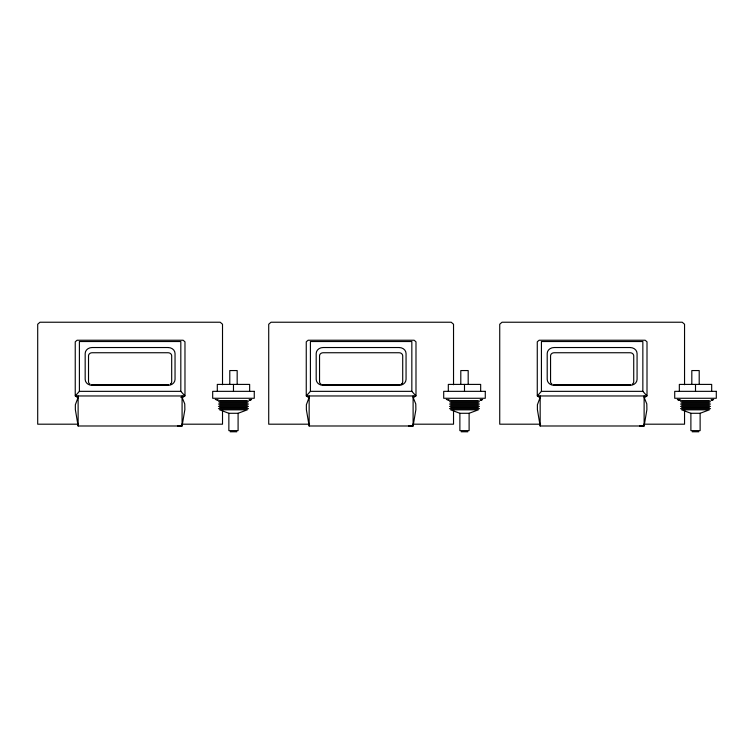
<?xml version="1.0" encoding="UTF-8"?>
<svg xmlns="http://www.w3.org/2000/svg" width="754" height="754" viewBox="0 0 754 754"><rect width="100%" height="100%" fill="white"/><g stroke="black" fill="none" stroke-linecap="round" stroke-linejoin="round"><path stroke-width="1.13" d="M78.124 397.367L75.353 404.766L75.353 409.62L78.124 425.991L182.082 425.991L184.862 409.62L184.758 403.937L182.082 397.367M309.149 397.367L306.369 404.766L306.369 409.62L309.149 425.991L413.107 425.991L415.878 409.62L415.774 403.937L413.107 397.367M540.166 397.367L537.395 404.766L537.395 409.62L540.166 425.991L644.123 425.991L646.894 409.62L646.8 403.937L644.123 397.367M79.396 391.345L75.24 395.963L184.975 395.963L180.819 391.345L180.819 341.524L79.396 341.524L79.396 391.345L180.819 391.345M310.412 391.345L306.256 395.963L415.991 395.963L411.835 391.345L411.835 341.524L310.412 341.524L310.412 391.345L411.835 391.345M541.429 391.345L537.272 395.963L647.007 395.963L642.851 391.345L642.851 341.524L541.429 341.524L541.429 391.345L642.851 391.345M414.144 397.254L415.991 395.652L415.991 341.835L414.144 340.233L308.103 340.233L306.256 341.835L306.256 395.652L308.103 397.254M645.16 397.254L647.007 395.652L647.007 341.835L645.16 340.233L539.119 340.233L537.272 341.835L537.272 395.652L539.119 397.254M248.961 400.186L251.638 399.432M479.978 400.186L482.654 399.432M710.994 400.186L713.67 399.432M250.479 400.091L251.091 399.837M481.495 400.091L482.117 399.837M712.511 400.091L713.133 399.837M238.094 413.286L247.331 409.827L219.612 409.827L228.858 413.286L238.094 413.286L238.094 430.619L228.858 430.619L228.858 413.286M469.111 413.286L478.356 409.827L450.628 409.827L459.874 413.286L469.111 413.286L469.111 430.619L459.874 430.619L459.874 413.286M700.127 413.286L709.373 409.827L681.644 409.827L690.89 413.286L700.127 413.286L700.127 430.619L690.89 430.619L690.89 413.286M215.276 399.432L217.765 400.091M446.293 399.432L448.781 400.091M177.463 425.991L178.161 425.991M408.479 425.991L409.177 425.991M180.79 397.254L183.128 397.254L184.975 395.652L184.975 341.835L183.128 340.233L77.087 340.233L75.24 341.835L75.24 395.652L77.087 397.254M217.095 400.186L218.783 400.186M448.112 400.186L449.799 400.186M680.815 400.186L677.309 399.432M219.612 400.581L247.331 400.581M450.628 400.581L478.356 400.581M681.644 400.581L709.373 400.581M218.443 401.741L248.5 401.741M449.469 401.741L479.516 401.741M680.485 401.741L710.532 401.741M219.612 402.89L247.331 402.89M450.628 402.89L478.356 402.89M681.644 402.89L709.373 402.89M218.443 404.05L248.5 404.05M449.469 404.05L479.516 404.05M680.485 404.05L710.532 404.05M219.612 405.2L247.331 405.2M450.628 405.2L478.356 405.2M681.644 405.2L709.373 405.2M218.443 406.359L248.5 406.359M449.469 406.359L479.516 406.359M680.485 406.359L710.532 406.359M219.612 407.518L247.331 407.518M450.628 407.518L478.356 407.518M681.644 407.518L709.373 407.518M218.443 408.668L248.5 408.668M449.469 408.668L479.516 408.668M680.485 408.668L710.532 408.668M78.548 424.191L37.7 424.191L37.7 324.229L40.009 322.231L220.206 322.231L222.515 324.229L222.515 384.728M181.667 424.191L222.515 424.191L222.515 410.28M309.564 424.191L268.716 424.191L268.716 324.229L271.025 322.231L451.222 322.231L453.531 324.229L453.531 384.728M412.683 424.191L453.531 424.191L453.531 410.28M540.58 424.191L499.732 424.191L499.732 324.229L502.041 322.231L682.238 322.231L684.547 324.229L684.547 384.728M643.699 424.191L684.547 424.191L684.547 410.28M230.102 431.769L236.85 431.769M461.118 431.769L467.866 431.769M692.134 431.769L698.883 431.769M640.655 425.991L644.123 425.991L644.123 395.963M409.639 425.991L413.107 425.991L413.107 395.963M178.623 425.991L182.082 425.991L182.082 395.963M711.182 400.091L711.842 400.186M480.166 400.091L480.826 400.186M249.15 400.091L249.81 400.186M677.855 399.837L678.477 400.091M711.682 391.345L711.682 384.408L679.335 384.408L679.335 391.345M699.203 384.408L699.203 370.553L691.814 370.553L691.814 384.408M695.508 384.408L695.508 391.345M540.166 395.963L540.166 425.991M480.666 391.345L480.666 384.408L448.319 384.408L448.319 391.345M468.187 384.408L468.187 370.553L460.798 370.553L460.798 384.408M464.492 384.408L464.492 391.345M309.149 395.963L309.149 425.991M249.649 391.345L249.649 384.408L217.303 384.408L217.303 391.345M237.171 384.408L237.171 370.553L229.782 370.553L229.782 384.408M233.476 384.408L233.476 391.345M78.124 395.963L78.124 425.991M91.639 384.719A3.581 3.101 0 0 0 92.101 384.747L168.114 384.747A3.581 3.101 0 0 0 168.576 384.719M89.924 384.106A3.581 3.101 0 0 1 88.52 381.647L88.52 355.841A3.581 3.101 0 0 1 92.101 352.74L168.114 352.74A3.581 3.101 0 0 1 171.686 355.841L171.686 381.647A3.581 3.101 0 0 1 170.951 383.541M170.64 383.843A3.581 3.101 0 0 1 170.291 384.106M632.323 384.106A3.581 3.101 0 0 0 633.728 381.647L633.728 355.841A3.581 3.101 0 0 0 630.146 352.74L554.143 352.74A3.581 3.101 0 0 0 550.561 355.841L550.561 381.647A3.581 3.101 0 0 0 551.297 383.541M630.608 384.719A3.581 3.101 0 0 1 630.146 384.747L554.143 384.747A3.581 3.101 0 0 1 553.672 384.719M551.956 384.106A3.581 3.101 0 0 1 551.608 383.843M322.194 384.644A3.581 3.101 0 0 0 323.117 384.747L399.13 384.747A3.581 3.101 0 0 0 400.054 384.644M320.94 384.106A3.581 3.101 0 0 1 319.545 381.647L319.545 355.841A3.581 3.101 0 0 1 323.117 352.74L399.13 352.74A3.581 3.101 0 0 1 402.711 355.841L402.711 381.647A3.581 3.101 0 0 1 402.438 382.834M402.231 383.202A3.581 3.101 0 0 1 401.967 383.541M401.656 383.843A3.581 3.101 0 0 1 401.307 384.106M679.797 400.091L679.137 400.186L679.806 400.091M640.193 425.991L639.496 425.991L640.193 425.991M168.114 347.528L92.101 347.528A6.927 6.004 0 0 0 85.174 353.532L85.174 379.337A6.927 6.004 0 0 0 92.101 385.341L168.114 385.341A6.927 6.004 0 0 0 175.041 379.337L175.041 353.532A6.927 6.004 0 0 0 168.114 347.528M399.13 347.528L323.117 347.528A6.927 6.004 0 0 0 316.19 353.532L316.19 379.337A6.927 6.004 0 0 0 323.117 385.341L399.13 385.341A6.927 6.004 0 0 0 406.057 379.337L406.057 353.532A6.927 6.004 0 0 0 399.13 347.528M630.146 347.528L554.143 347.528A6.927 6.004 0 0 0 547.206 353.532L547.206 379.337A6.927 6.004 0 0 0 554.143 385.341L630.146 385.341A6.927 6.004 0 0 0 637.073 379.337L637.073 353.532A6.927 6.004 0 0 0 630.146 347.528M254.268 391.345L212.685 391.345L212.685 398.272L254.268 398.272L254.268 391.345M485.284 391.345L443.701 391.345L443.701 398.272L485.284 398.272L485.284 391.345M716.3 391.345L674.717 391.345L674.717 398.272L716.3 398.272L716.3 391.345"/></g></svg>
